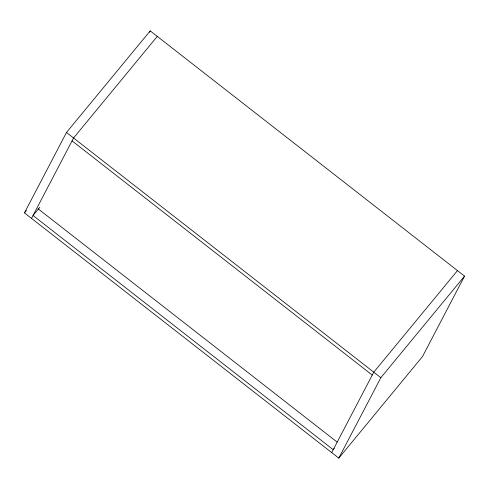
<?xml version="1.0" encoding="UTF-8"?>
<svg xmlns="http://www.w3.org/2000/svg" width="489" height="489" viewBox="0 0 489 489"><rect width="100%" height="100%" fill="white"/><g stroke="black" fill="none" stroke-linecap="round" stroke-linejoin="round"><path stroke-width="0.73" d="M24.45 212.88L66.486 132.47L150.202 30.886L464.55 276.12L422.514 356.53L338.798 458.114L24.45 212.88L26.388 210.533M31.522 218.4L73.564 137.984L157.275 36.406M149.493 32.237L150.202 30.886M331.725 452.594L373.767 372.184L457.478 270.6M338.798 458.114L380.839 377.704L464.55 276.12M39.811 207.281L33.038 215.502L333.241 449.703L334.207 448.529M66.486 132.47L380.839 377.704M72.048 140.881L372.251 375.075M38.038 208.754L337.123 442.074"/></g></svg>
